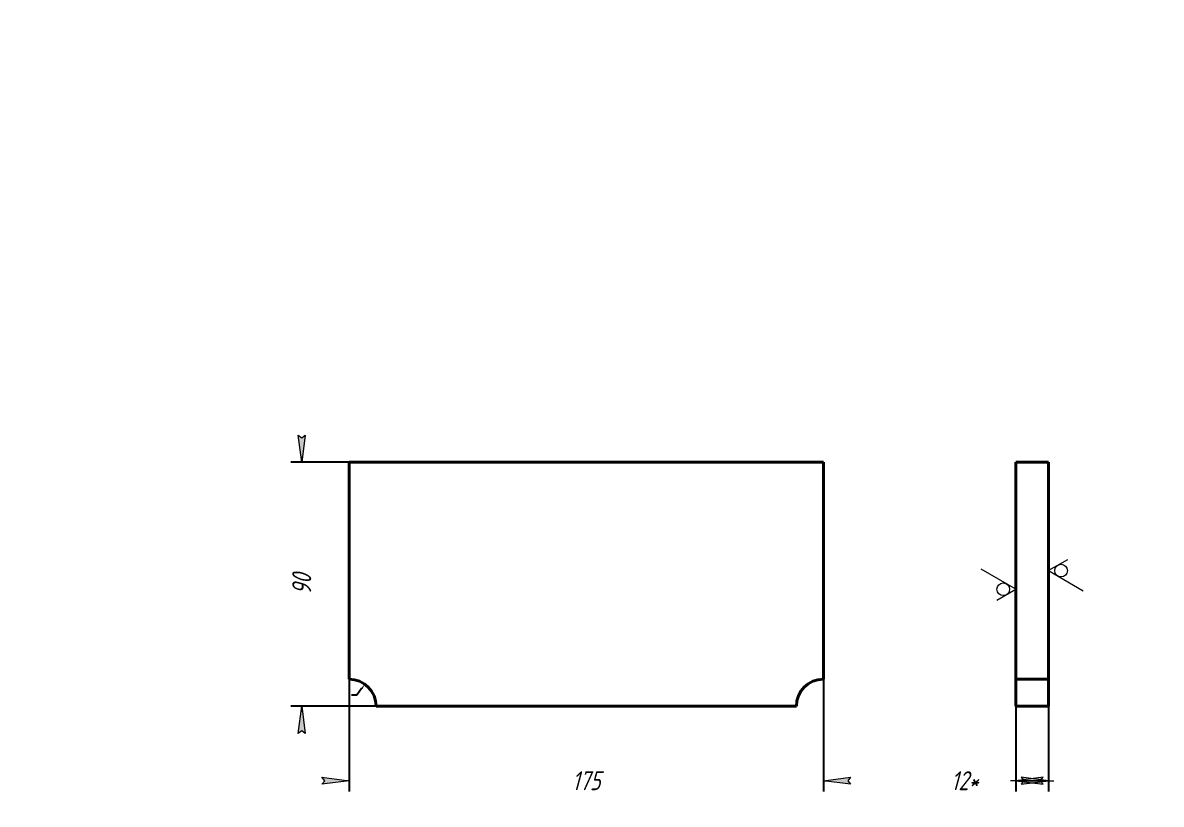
# Model space of a CAD drawing. Header units: millimetres. Extents: x 0 to 210, y 0 to 297.
# Drawn here: x 0 to 210, y 153 to 297 of the extents above; entities that cross this region are included whole.
import ezdxf

# ---------------------------------------------------------------- set-up
doc = ezdxf.new("R2010")
doc.units = ezdxf.units.MM
doc.linetypes.add('K5LT_BASIC', pattern=[0])
doc.linetypes.add('K5LT_THIN', pattern=[0])
doc.layers.add('Системный слой', color=7, linetype='Continuous')
doc.styles.add('KDIMTEXTSTYLE', font='GOST_AU.SHX', dxfattribs={"width": 0.96, "oblique": 15, "height": 5})
doc.dimstyles.new('KDIMSTYLE (0.50)', dxfattribs={"dimtxt": 5, "dimasz": 1, "dimexe": 2, "dimexo": 0.0625, "dimgap": 1, "dimtad": 1, "dimlfac": 2, "dimtxsty": 'KDIMTEXTSTYLE', "dimsah": 1, "dimcen": 0.09, "dimdle": 1, "dimadec": 0, "dimazin": 0, "dimtfac": 0.667, "dimtmove": 0, "dimatfit": 3, "dimfxl": 1, "dimtvp": 1, "dimtolj": 1, "dimtzin": 0, "dimarcsym": 0})

# ---------------------------------------------------------------- blocks, each defined once
blk = doc.blocks.new('KDIMARROW_02')
at = {"layer": 'Системный слой'}
blk.add_hatch(color=0, dxfattribs=at).paths.add_polyline_path([(4.5, 0), (5, 0.66), (0, 0), (5, -0.66)])
at = {"layer": 'Системный слой', "color": 0, "linetype": 'K5LT_THIN', "lineweight": 18}
for p, q in [((0, 0), (-1, 0)), ((5, 0.66), (0, 0)), ((0, 0), (5, -0.66)), ((0, 0), (7, 0)), ((4.5, 0), (5, 0.66)), ((5, -0.66), (4.5, 0))]:
    blk.add_line(p, q, dxfattribs=at)
blk = doc.blocks.new('U5')
at = {"layer": 'Системный слой', "color": 7, "linetype": 'K5LT_THIN', "lineweight": 18}
for p, q in [((183.19, 192.58), (176.79, 196.28)), ((179.69, 190.56), (183.19, 192.58))]:
    blk.add_line(p, q, dxfattribs=at)
blk.add_arc((180.86, 192.58), 1.17, 0, 360, dxfattribs=at)
blk = doc.blocks.new('U6')
at = {"layer": 'Системный слой', "color": 7, "linetype": 'K5LT_THIN', "lineweight": 18}
for p, q in [((192.69, 198.04), (189.19, 196.02)), ((189.19, 196.02), (195.59, 192.32))]:
    blk.add_line(p, q, dxfattribs=at)
blk.add_arc((191.53, 196.02), 1.17, 0, 360, dxfattribs=at)
blk = doc.blocks.new('KDIMARROW_01')
at = {"layer": 'Системный слой'}
blk.add_hatch(color=0, dxfattribs=at).paths.add_polyline_path([(0, 0), (-5, 0.66), (-4.5, 0), (-5, -0.66)])
at = {"layer": 'Системный слой', "color": 0, "linetype": 'K5LT_THIN', "lineweight": 18}
for p, q in [((-4.5, 0), (-5, 0.66)), ((-5, 0.66), (0, 0)), ((0, 0), (-5, -0.66)), ((-5, -0.66), (-4.5, 0)), ((0, 0), (-1, 0))]:
    blk.add_line(p, q, dxfattribs=at)

msp = doc.modelspace()

# ---------------------------------------------------------------- linework, layer by layer
at = {"layer": 'Системный слой', "color": 150, "linetype": 'K5LT_BASIC', "lineweight": 40, "true_color": 0x0080ff}
for p, q in [((60.1932, 176.0175), (60.1932, 216.0175)), ((60.1932, 216.0175), (147.6932, 216.0175)), ((147.6932, 216.0175), (147.6932, 176.0175)), ((183.1932, 216.0175), (189.1932, 216.0175)), ((183.1932, 216.0175), (183.1932, 176.0175)), ((189.1932, 216.0175), (189.1932, 176.0175)), ((183.1932, 171.0175), (183.1932, 176.0175)), ((183.1932, 176.0175), (189.1932, 176.0175)), ((189.1932, 171.0175), (189.1932, 176.0175)), ((142.6932, 171.0175), (65.1932, 171.0175)), ((183.1932, 171.0175), (189.1932, 171.0175))]:
    msp.add_line(p, q, dxfattribs=at)
for centre, start, end in [((60.1932, 171.0175), 0, 90), ((147.6932, 171.0175), 90, 180)]:
    msp.add_arc(centre, 5, start, end, dxfattribs=at)

# ---------------------------------------------------------------- block references
at = {"layer": 'Системный слой'}
for name in ['U6', 'U5']:
    msp.add_blockref(name, (0, 0), dxfattribs=at)

# ---------------------------------------------------------------- dimensions: what is measured, and where the dimension line sits
at = {"layer": 'Системный слой', "color": 7}
msp.add_linear_dim(base=(51.4555, 171.0175), p1=(60.1932, 216.0175), p2=(65.1932, 171.0175), angle=90, location=(51.4555, 193.5175), dimstyle='KDIMSTYLE (0.50)', override={"dimexo": 0, "dimpost": '\\H3.5;\\W0.965;\\Q15;<>', "dimblk1": 'KDIMARROW_01', "dimblk2": 'KDIMARROW_01', "dimse1": 0, "dimse2": 0, "dimclrt": 7, "dimtolj": 1}, dxfattribs=at).render()
msp.add_radius_dim(center=(60.1932, 171.0175), mpoint=(63.0909, 175.0922), dimstyle='KDIMSTYLE (0.50)', override={"dimtih": 1, "dimtoh": 1, "dimpost": '\\H3.5;\\W0.965;\\Q15;R<>\\X\\H3.5;\\W0.965;\\Q15;\\Q15;2 рад.', "dimblk2": 'KDIMARROW_01', "dimclrt": 7, "dimtmove": 1, "dimtolj": 1}, dxfattribs=at).render()
for base, p1, p2, location, override in [((60.1932, 157.3047), (147.6932, 176.0175), (60.1932, 176.0175), (103.9432, 157.3047), {"dimexo": 0, "dimpost": '\\H3.5;\\W0.965;\\Q15;<>', "dimblk1": 'KDIMARROW_01', "dimblk2": 'KDIMARROW_01', "dimse1": 0, "dimse2": 0, "dimclrt": 7, "dimtolj": 1}), ((183.1932, 157.3047), (189.1932, 171.0175), (183.1932, 171.0175), (173.7518, 157.3047), {"dimexo": 0, "dimpost": '\\H3.5;\\W0.965;\\Q15;<>\\H3.5;\\W0.965;\\Q15;\\Q15;*', "dimblk1": 'KDIMARROW_02', "dimblk2": 'KDIMARROW_02', "dimse1": 0, "dimse2": 0, "dimclrt": 7, "dimtolj": 1})]:
    msp.add_linear_dim(base=base, p1=p1, p2=p2, location=location, dimstyle='KDIMSTYLE (0.50)', override=override, dxfattribs=at).render()

doc.saveas('drawing.dxf')
